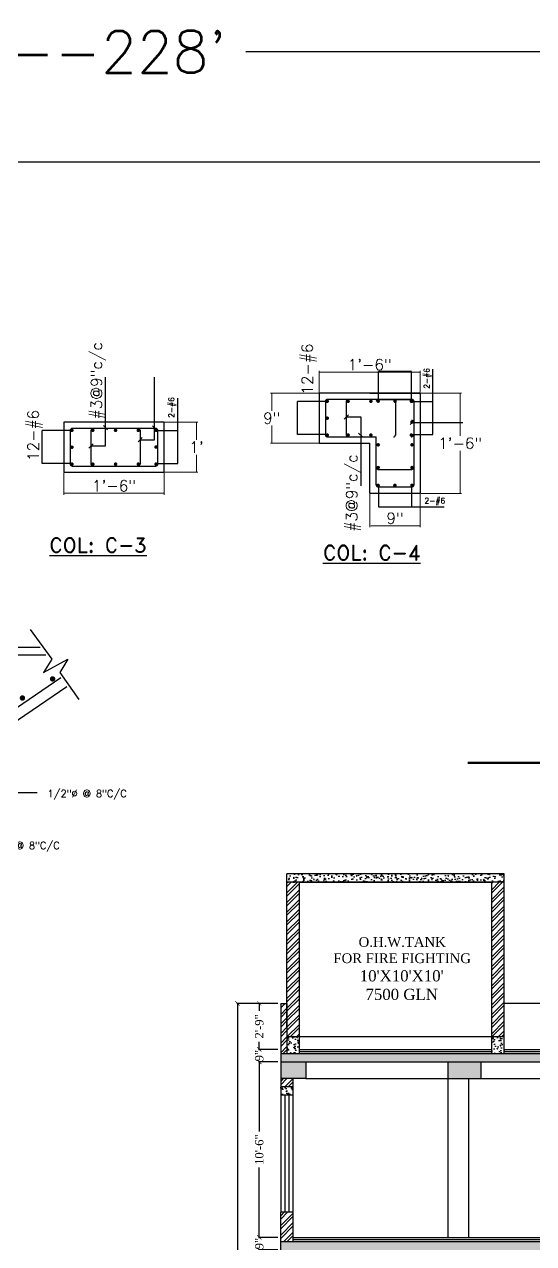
# Model space of a CAD drawing. Header units: inches. Extents: x 137014 to 144844, y -150241 to -148176.
# Drawn here: x 140522 to 140888, y -149147 to -148271 of the extents above; entities that cross this region are included whole.
import ezdxf

# ---------------------------------------------------------------- set-up
doc = ezdxf.new("R2010")
doc.units = ezdxf.units.IN
doc.header["$LTSCALE"] = 15
doc.header["$MEASUREMENT"] = 0
doc.header["$PDMODE"] = 2
doc.layers.get('0').update_dxf_attribs({"linetype": 'CONTINUOUS'})
doc.layers.get('Defpoints').update_dxf_attribs({"linetype": 'CONTINUOUS'})
for name, color, linetype in [('COL', 4, 'CONTINUOUS'), ('DIM', 255, 'CONTINUOUS'), ('HACH', 8, 'CONTINUOUS'), ('HATCH', 252, 'CONTINUOUS'), ('REBAR', 6, 'CONTINUOUS'), ('stair', 31, 'CONTINUOUS'), ('TEXT', 2, 'CONTINUOUS'), ('WIN', 4, 'CONTINUOUS'), ('WINDOW', 140, 'CONTINUOUS')]:
    doc.layers.add(name, color=color, linetype=linetype)
for name, color, linetype, lineweight in [('DIMENSION', 251, 'CONTINUOUS', 15), ('WALL', 1, 'CONTINUOUS', 30), ('WALLS', 1, 'CONTINUOUS', 50)]:
    doc.layers.add(name, color=color, linetype=linetype, lineweight=lineweight)
doc.styles.add('arial', font='times.ttf')
doc.styles.add('ROMANS', font='romans.shx')
doc.styles.add('ROMANTIC', font='rom_____.pfb')
doc.styles.get("Standard").update_dxf_attribs({"font": 'romand.shx', "height": 8})
doc.styles.add('times', font='times.ttf', dxfattribs={"height": 6})
doc.dimstyles.new('AHSAN', dxfattribs={"dimtxt": 8, "dimasz": 2, "dimexe": 0, "dimexo": 0, "dimgap": 0, "dimtad": 0, "dimdec": 4, "dimzin": 0, "dimdsep": 46, "dimlunit": 4, "dimtxsty": 'ROMANS', "dimblk1": 'OBLIQUE', "dimblk2": 'OBLIQUE', "dimsah": 1, "dimcen": 0, "dimdle": 2, "dimclrd": 256, "dimclre": 256, "dimclrt": 5, "dimadec": 0, "dimazin": 0, "dimtfac": 1, "dimtdec": 4, "dimtofl": 0, "dimtmove": 1, "dimatfit": 3, "dimldrblk": 'OBLIQUE', "dimfxl": 12, "dimfxlon": 1, "dimtolj": 1, "dimtzin": 0, "dimarcsym": 0})
doc.dimstyles.new('NAUMAN', dxfattribs={"dimtxt": 7, "dimasz": 3, "dimexe": 0.5, "dimexo": 2, "dimgap": 3, "dimtad": 0, "dimdec": 1, "dimzin": 0, "dimdsep": 46, "dimlunit": 4, "dimtxsty": 'times', "dimblk1": 'ARCHTICK', "dimblk2": 'ARCHTICK', "dimsah": 1, "dimcen": 0, "dimdle": 0.5, "dimclrd": 256, "dimclre": 256, "dimclrt": 2, "dimadec": 0, "dimazin": 0, "dimtfac": 1, "dimtdec": 1, "dimtix": 1, "dimtofl": 0, "dimtmove": 1, "dimatfit": 3, "dimldrblk": 'ARCHTICK', "dimfxl": 4, "dimtolj": 1, "dimtzin": 0, "dimarcsym": 0})
doc.dimstyles.get("Standard").update_dxf_attribs({"dimtxt": 8, "dimasz": 3, "dimexe": 0, "dimexo": 6, "dimgap": 2, "dimtad": 0, "dimdec": 1, "dimzin": 0, "dimdsep": 46, "dimlunit": 4, "dimtxsty": 'ROMANS', "dimblk1": 'OBLIQUE', "dimblk2": 'OBLIQUE', "dimsah": 1, "dimcen": 0, "dimclrt": 256, "dimadec": 0, "dimazin": 0, "dimtm": 1e-09, "dimtfac": 1, "dimtdec": 1, "dimtofl": 0, "dimtmove": 1, "dimatfit": 0, "dimldrblk": 'OBLIQUE', "dimfxl": 12, "dimtolj": 1, "dimtzin": 0, "dimarcsym": 0})
doc.dimstyles.new('STANDARD$0', dxfattribs={"dimtxt": 2, "dimasz": 0.5, "dimexe": 1, "dimexo": 0.5, "dimgap": 0.6, "dimtad": 1, "dimtih": 1, "dimtoh": 1, "dimdec": 3, "dimzin": 0, "dimdsep": 46, "dimlunit": 4, "dimtxsty": 'Standard', "dimcen": 0.5, "dimdle": 1, "dimclrd": 8, "dimclre": 2, "dimclrt": 3, "dimadec": 0, "dimazin": 0, "dimtfac": 0.5, "dimtdec": 3, "dimtofl": 0, "dimtmove": 0, "dimatfit": 3, "dimldrblk": 'ARCHTICK', "dimtolj": 1, "dimtzin": 0, "dimlwd": 5, "dimlwe": 5, "dimarcsym": 0})
pattern_1 = [(50, (-3420.2045, 3224.382), (7.17260183, -0.62752135), [0.75, -8.25]), (355, (-3420.2045, 3224.382), (-1.38751334, 7.52192134), [0.6, -6.6]), (100.4514445, (-3419.607, 3224.3295), (5.78508847, 6.8943999), [0.63740192, -7.01142112]), (46.1842, (-3420.2045, 3226.382), (10.6724133, -1.6551928), [1.125, -12.375]), (96.6356355, (-3419.315, 3226.244), (9.34661946, 9.741186), [0.9561034, -10.5171376]), (351.184164, (-3420.204, 3226.382), (9.34661945, 9.741186), [0.9, -9.9]), (21, (-3419.2045, 3225.882), (5.96907052, -4.0261889), [0.75, -8.25]), (326, (-3419.2045, 3225.882), (2.43315332, 7.25150045), [0.6, -6.6]), (71.4514447, (-3418.707, 3225.546), (8.40222377, 3.22531153), [0.6374019, -7.01142112]), (37.5, (-3420.2045, 3224.3818), (0.121598553, 3.328938538), [0, -6.52, 0, -6.7, 0, -6.625]), (7.5, (-3420.2045, 3224.3818), (2.630695374, 3.94411712), [0, -3.82, 0, -6.37, 0, -2.525]), (327.5, (-3422.4345, 3224.3818), (5.338224362, -0.225548717), [0, -2.5, 0, -7.8, 0, -10.35]), (317.5, (-3423.4345, 3224.382), (5.83186169, 1.00104982), [0, -3.25, 0, -5.18, 0, -7.35])]
pattern_2 = [(45, (-2987.2543, -13.0657), (-3.44714556, 3.44714556), []), (45, (-2984.956, -13.0657), (-3.44714556, 3.44714556), [])]
pattern_3 = [(50, (-2987.254, -13.066), (7.17260183, -0.62752135), [0.75, -8.25]), (355, (-2987.254, -13.066), (-1.38751334, 7.52192134), [0.6, -6.6]), (100.4514, (-2986.6566, -13.118), (5.78509382, 6.89439542), [0.6374019, -7.01142112]), (46.1842, (-2987.254, -11.066), (10.6724105, -1.65519014), [1.125, -12.375]), (96.6356, (-2986.365, -11.204), (9.34662706, 9.7411787), [0.9561029, -10.51713]), (351.1842, (-2987.254, -11.066), (9.34661945, 9.741186), [0.9, -9.9]), (21, (-2986.254, -11.566), (5.96907052, -4.0261889), [0.75, -8.25]), (326, (-2986.254, -11.566), (2.43315332, 7.25150045), [0.6, -6.6]), (71.4514, (-2985.757, -11.901), (8.40222629, 3.22530497), [0.6374019, -7.01142112]), (37.5, (-2987.2543, -13.0657), (0.121598553, 3.328938538), [0, -6.52, 0, -6.7, 0, -6.625]), (7.5, (-2987.2543, -13.0657), (2.630695374, 3.94411712), [0, -3.82, 0, -6.37, 0, -2.525]), (327.5, (-2989.4843, -13.0657), (5.33822436, -0.225548717), [0, -2.5, 0, -7.8, 0, -10.35]), (317.5, (-2990.4843, -13.0657), (5.83186169, 1.00104982), [0, -3.25, 0, -5.18, 0, -7.35])]

# ---------------------------------------------------------------- blocks, each defined once
blk = doc.blocks.new('_ARCHTICK')
at = {"color": 0, "linetype": 'ByBlock', "const_width": 0.15}
blk.add_lwpolyline([(-0.5, -0.5), (0.5, 0.5)], dxfattribs=at)
blk = doc.blocks.new('*D523')
at = {"layer": 'Defpoints', "color": 0, "transparency": 16777216}
for p in [(179254.77, -179503.45), (179434.77, -179531.99), (179254.77, -179573.99)]:
    blk.add_point(p, dxfattribs=at)
at = {"layer": 'DIMENSION', "lineweight": -2, "transparency": 16777216}
for p, q in [((179254.27, -179503.45), (179325.66, -179503.45)), ((179254.77, -179505.95), (179254.77, -179502.95)), ((179435.27, -179503.45), (179363.87, -179503.45)), ((179434.77, -179505.95), (179434.77, -179502.95))]:
    blk.add_line(p, q, dxfattribs=at)
at = {"layer": 'DIMENSION', "lineweight": -2, "transparency": 16777216, "xscale": 3, "yscale": 3, "zscale": 3, "rotation": 180}
blk.add_blockref('_ARCHTICK', (179254.77, -179503.45), dxfattribs=at)
at = {"layer": 'DIMENSION', "lineweight": -2, "transparency": 16777216, "xscale": 3, "yscale": 3, "zscale": 3}
blk.add_blockref('_ARCHTICK', (179434.77, -179503.45), dxfattribs=at)
at = {"layer": 'DIMENSION', "color": 2, "transparency": 16777216, "insert": (179344.77, -179503.45), "char_height": 6, "attachment_point": 5, "style": 'times'}
blk.add_mtext('\\A1;{\\H2x;7\'-6"}', dxfattribs=at)
blk = doc.blocks.new('*D522')
at = {"layer": 'Defpoints', "color": 0, "transparency": 16777216}
for p in [(179434.77, -179531.99), (179434.77, -179573.99), (179453.34, -179573.99)]:
    blk.add_point(p, dxfattribs=at)
at = {"layer": 'DIMENSION', "lineweight": -2, "transparency": 16777216}
for p, q in [((179450.84, -179531.99), (179453.84, -179531.99)), ((179453.34, -179531.99), (179453.34, -179528.99)), ((179450.84, -179573.99), (179453.84, -179573.99)), ((179453.34, -179573.99), (179453.34, -179576.99))]:
    blk.add_line(p, q, dxfattribs=at)
at = {"layer": 'DIMENSION', "lineweight": -2, "transparency": 16777216, "xscale": 3, "yscale": 3, "zscale": 3}
for p, rotation in [((179453.34, -179531.99), 270), ((179453.34, -179573.99), 90)]:
    blk.add_blockref('_ARCHTICK', p, dxfattribs=dict(at, rotation=rotation))
at = {"layer": 'DIMENSION', "color": 2, "transparency": 16777216, "insert": (179453.34, -179552.99), "char_height": 6, "attachment_point": 5, "rotation": 90, "style": 'times'}
blk.add_mtext('\\A1;{\\H2x;1\'-3"}', dxfattribs=at)
blk = doc.blocks.new('_OBLIQUE')
at = {"color": 0, "linetype": 'ByBlock'}
blk.add_line((-0.5, -0.5), (0.5, 0.5), dxfattribs=at)
blk = doc.blocks.new('*D76')
at = {"layer": 'Defpoints', "color": 0, "transparency": 16777216}
for p in [(137988.51, -141081.9), (138024.29, -141094.98), (138005.96, -141107.48)]:
    blk.add_point(p, dxfattribs=at)
at = {"layer": 'DIM', "color": 0, "lineweight": -2, "transparency": 16777216}
for p, q in [((137992.64, -141079.08), (138010.15, -141067.14)), ((138006.85, -141069.39), (138012, -141076.95)), ((138024.29, -141094.98), (138019.14, -141087.42)), ((138010.09, -141104.67), (138027.6, -141092.73))]:
    blk.add_line(p, q, dxfattribs=at)
at = {"layer": 'DIM', "color": 0, "lineweight": -2, "transparency": 16777216, "xscale": 3, "yscale": 3, "zscale": 3}
for name, p, rotation in [('_ARCHTICK', (138006.85, -141069.39), 124.286876977573), ('_OBLIQUE', (138024.29, -141094.98), 304.286876977573)]:
    blk.add_blockref(name, p, dxfattribs=dict(at, rotation=rotation))
at = {"layer": 'DIM', "transparency": 16777216, "insert": (138015.57, -141082.19), "char_height": 8, "attachment_point": 5, "rotation": 304.28688, "style": 'ROMANS'}
blk.add_mtext('\\A1;6"', dxfattribs=at)
blk = doc.blocks.new('*D77')
at = {"layer": 'Defpoints', "color": 0, "transparency": 16777216}
for p in [(137912.71, -141081.9), (137931.74, -141081.9), (137931.74, -141120.6)]:
    blk.add_point(p, dxfattribs=at)
at = {"layer": 'DIM', "color": 0, "lineweight": -2, "transparency": 16777216}
for p, q in [((137926.74, -141081.9), (137908.71, -141081.9)), ((137912.71, -141081.9), (137912.71, -141091.87)), ((137912.71, -141120.6), (137912.71, -141110.63)), ((137926.74, -141120.6), (137908.71, -141120.6))]:
    blk.add_line(p, q, dxfattribs=at)
at = {"layer": 'DIM', "color": 0, "lineweight": -2, "transparency": 16777216, "xscale": 3, "yscale": 3, "zscale": 3}
for name, p, rotation in [('_OBLIQUE', (137912.71, -141081.9), 90), ('_ARCHTICK', (137912.71, -141120.6), 270)]:
    blk.add_blockref(name, p, dxfattribs=dict(at, rotation=rotation))
at = {"layer": 'DIM', "transparency": 16777216, "insert": (137912.71, -141101.25), "char_height": 8, "attachment_point": 5, "rotation": 90, "style": 'ROMANS'}
blk.add_mtext('\\A1;7.5', dxfattribs=at)
blk = doc.blocks.new('*D78')
at = {"layer": 'Defpoints', "color": 0, "transparency": 16777216}
for p in [(138045.28, -141025.77), (137988.51, -141043.19), (138045.28, -141043.19)]:
    blk.add_point(p, dxfattribs=at)
at = {"layer": 'DIM', "color": 0, "lineweight": -2, "transparency": 16777216}
for p, q in [((137988.51, -141038.19), (137988.51, -141021.77)), ((137988.51, -141025.77), (138001.42, -141025.77)), ((138045.28, -141025.77), (138032.37, -141025.77)), ((138045.28, -141038.19), (138045.28, -141021.77))]:
    blk.add_line(p, q, dxfattribs=at)
at = {"layer": 'DIM', "color": 0, "lineweight": -2, "transparency": 16777216, "xscale": 3, "yscale": 3, "zscale": 3, "rotation": 180}
blk.add_blockref('_ARCHTICK', (137988.51, -141025.77), dxfattribs=at)
at = {"layer": 'DIM', "color": 0, "lineweight": -2, "transparency": 16777216, "xscale": 3, "yscale": 3, "zscale": 3}
blk.add_blockref('_OBLIQUE', (138045.28, -141025.77), dxfattribs=at)
at = {"layer": 'DIM', "transparency": 16777216, "insert": (138016.9, -141025.77), "char_height": 8, "attachment_point": 5, "style": 'ROMANS'}
blk.add_mtext('\\A1;10.5"', dxfattribs=at)
blk = doc.blocks.new('*D176')
at = {"layer": 'Defpoints', "color": 0, "transparency": 16777216}
for p in [(140622.44, -148557.08), (140645.69, -148557.08), (140622.44, -148593.08)]:
    blk.add_point(p, dxfattribs=at)
at = {"layer": 'DIM', "color": 2, "lineweight": 5, "transparency": 16777216}
for p, q in [((140622.94, -148557.08), (140646.69, -148557.08)), ((140622.94, -148593.08), (140646.69, -148593.08))]:
    blk.add_line(p, q, dxfattribs=at)
at = {"layer": 'DIM', "color": 8, "lineweight": 5, "transparency": 16777216}
for p, q in [((140645.69, -148557.58), (140645.69, -148569.71)), ((140645.69, -148592.58), (140645.69, -148580.44))]:
    blk.add_line(p, q, dxfattribs=at)
at = {"layer": 'DIM', "color": 8, "transparency": 16777216}
for points in [[(140645.61, -148557.58), (140645.77, -148557.58), (140645.69, -148557.08)], [(140645.61, -148592.58), (140645.77, -148592.58), (140645.69, -148593.08)]]:
    blk.add_solid(points, dxfattribs=at)
at = {"layer": 'DIM', "color": 3, "transparency": 16777216, "insert": (140645.69, -148575.08), "char_height": 8, "attachment_point": 5}
blk.add_mtext("\\A1;1'", dxfattribs=at)
blk = doc.blocks.new('*D177')
at = {"layer": 'Defpoints', "color": 0, "transparency": 16777216}
for p in [(140550.44, -148593.08), (140622.44, -148593.08), (140622.44, -148608.15)]:
    blk.add_point(p, dxfattribs=at)
at = {"layer": 'DIM', "color": 2, "lineweight": 5, "transparency": 16777216}
for p, q in [((140550.44, -148593.58), (140550.44, -148609.15)), ((140622.44, -148593.58), (140622.44, -148609.15))]:
    blk.add_line(p, q, dxfattribs=at)
at = {"layer": 'DIM', "color": 8, "lineweight": 5, "transparency": 16777216}
blk.add_line((140550.94, -148608.15), (140621.94, -148608.15), dxfattribs=at)
at = {"layer": 'DIM', "color": 8, "transparency": 16777216}
for points in [[(140550.94, -148608.07), (140550.94, -148608.24), (140550.44, -148608.15)], [(140621.94, -148608.07), (140621.94, -148608.24), (140622.44, -148608.15)]]:
    blk.add_solid(points, dxfattribs=at)
at = {"layer": 'DIM', "color": 3, "transparency": 16777216, "insert": (140586.44, -148602.79), "char_height": 8, "attachment_point": 5}
blk.add_mtext('\\A1;1\'-6"', dxfattribs=at)
blk = doc.blocks.new('*D178')
at = {"layer": 'Defpoints', "color": 0, "transparency": 16777216}
for p in [(140806.22, -148521.14), (140733.72, -148536.22), (140806.22, -148536.22)]:
    blk.add_point(p, dxfattribs=at)
at = {"layer": 'DIM', "color": 2, "lineweight": 5, "transparency": 16777216}
for p, q in [((140733.72, -148535.72), (140733.72, -148520.14)), ((140806.22, -148535.72), (140806.22, -148520.14))]:
    blk.add_line(p, q, dxfattribs=at)
at = {"layer": 'DIM', "color": 8, "lineweight": 5, "transparency": 16777216}
blk.add_line((140734.22, -148521.14), (140805.72, -148521.14), dxfattribs=at)
at = {"layer": 'DIM', "color": 8, "transparency": 16777216}
for points in [[(140734.22, -148521.06), (140734.22, -148521.22), (140733.72, -148521.14)], [(140805.72, -148521.06), (140805.72, -148521.22), (140806.22, -148521.14)]]:
    blk.add_solid(points, dxfattribs=at)
at = {"layer": 'DIM', "color": 3, "transparency": 16777216, "insert": (140769.97, -148515.78), "char_height": 8, "attachment_point": 5}
blk.add_mtext('\\A1;1\'-6"', dxfattribs=at)
blk = doc.blocks.new('*D179')
at = {"layer": 'Defpoints', "color": 0, "transparency": 16777216}
for p in [(140770.22, -148608.22), (140806.22, -148608.22), (140770.22, -148631.47)]:
    blk.add_point(p, dxfattribs=at)
at = {"layer": 'DIM', "color": 2, "lineweight": 5, "transparency": 16777216}
for p, q in [((140770.22, -148608.72), (140770.22, -148632.47)), ((140806.22, -148608.72), (140806.22, -148632.47))]:
    blk.add_line(p, q, dxfattribs=at)
at = {"layer": 'DIM', "color": 8, "lineweight": 5, "transparency": 16777216}
blk.add_line((140805.72, -148631.47), (140770.72, -148631.47), dxfattribs=at)
at = {"layer": 'DIM', "color": 8, "transparency": 16777216}
for points in [[(140770.72, -148631.39), (140770.72, -148631.55), (140770.22, -148631.47)], [(140805.72, -148631.39), (140805.72, -148631.55), (140806.22, -148631.47)]]:
    blk.add_solid(points, dxfattribs=at)
at = {"layer": 'DIM', "color": 3, "transparency": 16777216, "insert": (140788.22, -148626.11), "char_height": 8, "attachment_point": 5}
blk.add_mtext('\\A1;9"', dxfattribs=at)
blk = doc.blocks.new('*D180')
at = {"layer": 'Defpoints', "color": 0, "transparency": 16777216}
for p in [(140806.22, -148536.22), (140806.22, -148608.22), (140834.96, -148608.22)]:
    blk.add_point(p, dxfattribs=at)
at = {"layer": 'DIM', "color": 2, "lineweight": 5, "transparency": 16777216}
for p, q in [((140806.72, -148536.22), (140835.96, -148536.22)), ((140806.72, -148608.22), (140835.96, -148608.22))]:
    blk.add_line(p, q, dxfattribs=at)
at = {"layer": 'DIM', "color": 8, "lineweight": 5, "transparency": 16777216}
for p, q in [((140834.96, -148536.72), (140834.96, -148566.85)), ((140834.96, -148607.72), (140834.96, -148577.58))]:
    blk.add_line(p, q, dxfattribs=at)
at = {"layer": 'DIM', "color": 8, "transparency": 16777216}
for points in [[(140834.88, -148536.72), (140835.05, -148536.72), (140834.96, -148536.22)], [(140834.88, -148607.72), (140835.05, -148607.72), (140834.96, -148608.22)]]:
    blk.add_solid(points, dxfattribs=at)
at = {"layer": 'DIM', "color": 3, "transparency": 16777216, "insert": (140834.96, -148572.22), "char_height": 8, "attachment_point": 5}
blk.add_mtext('\\A1;1\'-6"', dxfattribs=at)
blk = doc.blocks.new('*D181')
at = {"layer": 'Defpoints', "color": 0, "transparency": 16777216}
for p in [(140699.71, -148536.22), (140734.72, -148536.22), (140734.72, -148572.22)]:
    blk.add_point(p, dxfattribs=at)
at = {"layer": 'DIM', "color": 2, "lineweight": 5, "transparency": 16777216}
for p, q in [((140734.22, -148536.22), (140698.71, -148536.22)), ((140734.22, -148572.22), (140698.71, -148572.22))]:
    blk.add_line(p, q, dxfattribs=at)
at = {"layer": 'DIM', "color": 8, "lineweight": 5, "transparency": 16777216}
for p, q in [((140699.71, -148536.72), (140699.71, -148548.85)), ((140699.71, -148571.72), (140699.71, -148559.58))]:
    blk.add_line(p, q, dxfattribs=at)
at = {"layer": 'DIM', "color": 8, "transparency": 16777216}
for points in [[(140699.62, -148536.72), (140699.79, -148536.72), (140699.71, -148536.22)], [(140699.62, -148571.72), (140699.79, -148571.72), (140699.71, -148572.22)]]:
    blk.add_solid(points, dxfattribs=at)
at = {"layer": 'DIM', "color": 3, "transparency": 16777216, "insert": (140699.71, -148554.22), "char_height": 8, "attachment_point": 5}
blk.add_mtext('\\A1;9"', dxfattribs=at)
blk = doc.blocks.new('*D1306')
at = {"layer": 'Defpoints', "color": 0, "ltscale": 5, "transparency": 16777216}
for p in [(140706.11, -148974.52), (140690.76, -149007.52), (140706.11, -149007.52)]:
    blk.add_point(p, dxfattribs=at)
at = {"layer": 'DIMENSION', "lineweight": -2, "ltscale": 5, "transparency": 16777216}
for p, q in [((140704.11, -148974.52), (140690.26, -148974.52)), ((140690.76, -148974.02), (140690.76, -148979.9)), ((140690.76, -149008.02), (140690.76, -149002.14)), ((140704.11, -149007.52), (140690.26, -149007.52))]:
    blk.add_line(p, q, dxfattribs=at)
at = {"layer": 'DIMENSION', "lineweight": -2, "ltscale": 5, "transparency": 16777216, "xscale": 3, "yscale": 3, "zscale": 3}
for p, rotation in [((140690.76, -148974.52), 90), ((140690.76, -149007.52), 270)]:
    blk.add_blockref('_ARCHTICK', p, dxfattribs=dict(at, rotation=rotation))
at = {"layer": 'DIMENSION', "color": 2, "ltscale": 5, "transparency": 16777216, "insert": (140690.76, -148991.02), "char_height": 6, "attachment_point": 5, "rotation": 90, "style": 'times'}
blk.add_mtext('\\A1;2\'-9"', dxfattribs=at)
blk = doc.blocks.new('*D1307')
at = {"layer": 'Defpoints', "color": 0, "ltscale": 5, "transparency": 16777216}
for p in [(140706.11, -149007.52), (140690.76, -149016.52), (140706.11, -149016.52)]:
    blk.add_point(p, dxfattribs=at)
at = {"layer": 'DIMENSION', "lineweight": -2, "ltscale": 5, "transparency": 16777216}
for p, q in [((140704.11, -149007.52), (140690.26, -149007.52)), ((140690.76, -149007.52), (140690.76, -149004.52)), ((140704.11, -149016.52), (140690.26, -149016.52)), ((140690.76, -149016.52), (140690.76, -149019.52))]:
    blk.add_line(p, q, dxfattribs=at)
at = {"layer": 'DIMENSION', "lineweight": -2, "ltscale": 5, "transparency": 16777216, "xscale": 3, "yscale": 3, "zscale": 3}
for p, rotation in [((140690.76, -149007.52), 270), ((140690.76, -149016.52), 90)]:
    blk.add_blockref('_ARCHTICK', p, dxfattribs=dict(at, rotation=rotation))
at = {"layer": 'DIMENSION', "color": 2, "ltscale": 5, "transparency": 16777216, "insert": (140690.76, -149012.02), "char_height": 6, "attachment_point": 5, "rotation": 90, "style": 'times'}
blk.add_mtext('\\A1;9"', dxfattribs=at)
blk = doc.blocks.new('*D1308')
at = {"layer": 'Defpoints', "color": 0, "ltscale": 5, "transparency": 16777216}
for p in [(140706.11, -149016.52), (140690.76, -149142.52), (140706.11, -149142.52)]:
    blk.add_point(p, dxfattribs=at)
at = {"layer": 'DIMENSION', "lineweight": -2, "ltscale": 5, "transparency": 16777216}
for p, q in [((140704.11, -149016.52), (140690.26, -149016.52)), ((140690.76, -149016.02), (140690.76, -149066.61)), ((140690.76, -149143.02), (140690.76, -149092.44)), ((140704.11, -149142.52), (140690.26, -149142.52))]:
    blk.add_line(p, q, dxfattribs=at)
at = {"layer": 'DIMENSION', "lineweight": -2, "ltscale": 5, "transparency": 16777216, "xscale": 3, "yscale": 3, "zscale": 3}
for p, rotation in [((140690.76, -149016.52), 90), ((140690.76, -149142.52), 270)]:
    blk.add_blockref('_ARCHTICK', p, dxfattribs=dict(at, rotation=rotation))
at = {"layer": 'DIMENSION', "color": 2, "ltscale": 5, "transparency": 16777216, "insert": (140690.76, -149079.52), "char_height": 6, "attachment_point": 5, "rotation": 90, "style": 'times'}
blk.add_mtext('\\A1;10\'-6"', dxfattribs=at)
blk = doc.blocks.new('*D1309')
at = {"layer": 'Defpoints', "color": 0, "ltscale": 5, "transparency": 16777216}
for p in [(140706.11, -149142.52), (140690.76, -149151.52), (140706.11, -149151.52)]:
    blk.add_point(p, dxfattribs=at)
at = {"layer": 'DIMENSION', "lineweight": -2, "ltscale": 5, "transparency": 16777216}
for p, q in [((140704.11, -149142.52), (140690.26, -149142.52)), ((140690.76, -149142.52), (140690.76, -149139.52)), ((140704.11, -149151.52), (140690.26, -149151.52)), ((140690.76, -149151.52), (140690.76, -149154.52))]:
    blk.add_line(p, q, dxfattribs=at)
at = {"layer": 'DIMENSION', "lineweight": -2, "ltscale": 5, "transparency": 16777216, "xscale": 3, "yscale": 3, "zscale": 3}
for p, rotation in [((140690.76, -149142.52), 270), ((140690.76, -149151.52), 90)]:
    blk.add_blockref('_ARCHTICK', p, dxfattribs=dict(at, rotation=rotation))
at = {"layer": 'DIMENSION', "color": 2, "ltscale": 5, "transparency": 16777216, "insert": (140690.76, -149147.02), "char_height": 6, "attachment_point": 5, "rotation": 90, "style": 'times'}
blk.add_mtext('\\A1;9"', dxfattribs=at)
blk = doc.blocks.new('*D1316')
at = {"layer": 'Defpoints', "color": 0, "ltscale": 5, "transparency": 16777216}
for p in [(140675.05, -148974.52), (140706.11, -148974.52), (140706.11, -149838.52)]:
    blk.add_point(p, dxfattribs=at)
at = {"layer": 'DIMENSION', "lineweight": -2, "ltscale": 5, "transparency": 16777216}
for p, q in [((140704.11, -148974.52), (140674.55, -148974.52)), ((140675.05, -148974.02), (140675.05, -149398.65)), ((140675.05, -149839.02), (140675.05, -149414.4)), ((140704.11, -149838.52), (140674.55, -149838.52))]:
    blk.add_line(p, q, dxfattribs=at)
at = {"layer": 'DIMENSION', "lineweight": -2, "ltscale": 5, "transparency": 16777216, "xscale": 3, "yscale": 3, "zscale": 3}
for p, rotation in [((140675.05, -148974.52), 90), ((140675.05, -149838.52), 270)]:
    blk.add_blockref('_ARCHTICK', p, dxfattribs=dict(at, rotation=rotation))
at = {"layer": 'DIMENSION', "color": 2, "ltscale": 5, "transparency": 16777216, "insert": (140675.05, -149406.52), "char_height": 6, "attachment_point": 5, "rotation": 90, "style": 'times'}
blk.add_mtext("\\A1;72'", dxfattribs=at)
blk = doc.blocks.new('*D1336')
at = {"layer": 'Defpoints', "color": 0, "ltscale": 5, "transparency": 16777216}
for p in [(141865.51, -148291.09), (139129.51, -148370.09), (141865.51, -148370.09)]:
    blk.add_point(p, dxfattribs=at)
at = {"layer": 'HACH', "lineweight": -2, "ltscale": 5, "transparency": 16777216}
for p, q in [((139127.51, -148291.09), (140313.94, -148291.09)), ((139129.51, -148303.09), (139129.51, -148291.09)), ((141867.51, -148291.09), (140681.08, -148291.09)), ((141865.51, -148303.09), (141865.51, -148291.09))]:
    blk.add_line(p, q, dxfattribs=at)
at = {"layer": 'HACH', "lineweight": -2, "ltscale": 5, "transparency": 16777216, "xscale": 2, "yscale": 2, "zscale": 2, "rotation": 180}
blk.add_blockref('_OBLIQUE', (139129.51, -148291.09), dxfattribs=at)
at = {"layer": 'HACH', "lineweight": -2, "ltscale": 5, "transparency": 16777216, "xscale": 2, "yscale": 2, "zscale": 2}
blk.add_blockref('_OBLIQUE', (141865.51, -148291.09), dxfattribs=at)
at = {"layer": 'HACH', "color": 5, "ltscale": 5, "transparency": 16777216, "insert": (140497.51, -148291.09), "char_height": 30, "attachment_point": 5, "style": 'ROMANS'}
blk.add_mtext("\\A1;28.25----228'", dxfattribs=at)
blk = doc.blocks.new('ERTERTE')
at = {"layer": 'WALLS'}
for p, q in [((179434.77, -179531.99), (179434.77, -179573.99)), ((179160.06, -179573.99), (179573.5, -179573.99))]:
    blk.add_line(p, q, dxfattribs=at)
blk.add_lwpolyline([(179254.77, -179573.99), (179434.77, -179531.99), (179569.79, -179531.99)], dxfattribs=at)
at = {"layer": 'TEXT'}
for s, height, p in [('F.L', 14.4, (179487.06, -179529.02)), ('P.L', 14.4, (179487.06, -179569.85)), ('%%UDISABLED RAMP DETAIL', 16.8, (179218.87, -179620.93)), ('SCALE. 1/4"=1\'-0"', 10.08, (179222.32, -179639.78))]:
    blk.add_text(s, height=height, dxfattribs=at).set_placement(p)
blk.add_text('RAMP 1:6', height=14.4, rotation=13.63832, dxfattribs=at).set_placement((179298.94, -179563.09))
at = {"layer": 'DIMENSION'}
dim = blk.add_linear_dim(base=(179254.77, -179503.45), p1=(179434.77, -179531.99), p2=(179254.77, -179573.99), text='{\\H2x;7\'-6"}', dimstyle='NAUMAN', override={"dimfxl": 2.5, "dimfxlon": 1, "dimarcsym": 1}, dxfattribs=at)
dim.commit()
dim.dimension.update_dxf_attribs({"geometry": '*D523', "text_midpoint": (179344.77, -179503.45)})
dim = blk.add_linear_dim(base=(179453.34, -179573.99), p1=(179434.77, -179531.99), p2=(179434.77, -179573.99), angle=90, text='{\\H2x;1\'-3"}', dimstyle='NAUMAN', override={"dimtxt": 9, "dimfxl": 2.5, "dimfxlon": 1, "dimarcsym": 1}, dxfattribs=at)
dim.commit()
dim.dimension.update_dxf_attribs({"geometry": '*D522', "text_midpoint": (179453.34, -179552.99)})
blk = doc.blocks.new('EGV43')
at = {"const_width": 1.94}
for points in [[(138103.98, -141027.94, 1), (138105.58, -141026.85, 1)], [(138082.3, -141041.66, 1), (138083.89, -141040.57, 1)], [(137998.51, -141052.87, 1), (138000.45, -141052.87, 1)], [(138056.71, -141059.11, 1), (138058.31, -141058.02, 1)], [(138035, -141072.68, 1), (138036.6, -141071.59, 1)], [(137941.74, -141091.57, 1), (137943.68, -141091.57, 1)], [(138005.54, -141094, 1), (138007.14, -141092.91, 1)], [(137979.96, -141111.44, 1), (137981.56, -141110.35, 1)], [(137954.37, -141128.89, 1), (137955.97, -141127.79, 1)], [(137928.79, -141146.33, 1), (137930.39, -141145.24, 1)], [(137903.2, -141163.77, 1), (137904.8, -141162.68, 1)]]:
    blk.add_lwpolyline(points, format="xyb", close=True, dxfattribs=at)
at = {"layer": 'WALL', "color": 3, "linetype": 'Continuous'}
for p, q in [((138045.28, -141004.48), (138095.78, -141004.48)), ((138045.28, -141043.19), (138045.28, -141004.48)), ((137969.8, -141019.97), (137909.81, -141019.97)), ((137969.8, -141072.22), (137969.8, -141019.97)), ((138115.05, -141033.1), (137900.15, -141179.62)), ((137988.51, -141081.9), (137988.51, -141043.19)), ((137988.51, -141043.19), (138045.28, -141043.19)), ((137927.23, -141045.13), (137909.81, -141045.13)), ((137940.52, -141082.69), (137927.23, -141045.13)), ((137931.74, -141120.6), (137931.74, -141081.9)), ((137931.74, -141081.9), (137988.51, -141081.9)), ((138055.26, -141084.06), (138076.25, -141108.99)), ((138076.25, -141108.99), (138093.67, -141108.99)), ((137876.57, -141120.6), (137931.74, -141120.6)), ((137878.23, -141120.05), (137878.23, -141144.53)), ((137983, -141117.61), (138020.12, -141145.76)), ((138020.12, -141145.76), (138049.15, -141145.76))]:
    blk.add_line(p, q, dxfattribs=at)
at = {"layer": 'WALL'}
blk.add_line((138110.69, -141026.7), (137895.79, -141173.22), dxfattribs=at)
at = {"layer": 'WALL', "color": 3, "linetype": 'Continuous'}
for points in [[(138088.65, -140991.9), (138104.13, -141013.19), (138098.32, -141022.87), (138115.74, -141013.19), (138109.94, -141022.87), (138123.48, -141042.22)], [(137871.03, -141137.46), (137886.51, -141158.75), (137880.7, -141168.42), (137898.12, -141158.75), (137892.31, -141168.42), (137905.86, -141187.78)]]:
    blk.add_lwpolyline(points, dxfattribs=at)
for centre in [(137942.05, -141089.61), (137980.76, -141110.9)]:
    blk.add_circle(centre, 7.08, dxfattribs=at)
for points in [[(137972.38, -141072.22), (137967.22, -141072.22), (137969.8, -141087.7)], [(138053.28, -141085.73), (138057.23, -141082.4), (138045.28, -141072.22)]]:
    blk.add_solid(points, dxfattribs=at)
at = {"layer": 'WIN'}
for p, q in [((138052.38, -141010.29), (138052.38, -141066.46)), ((138100, -141010.29), (138052.38, -141010.29)), ((137995.61, -141049), (137995.61, -141105.17)), ((138077.99, -141049), (137995.61, -141049)), ((137938.84, -141087.7), (137938.84, -141143.87)), ((138021.22, -141087.7), (137938.84, -141087.7)), ((137964.45, -141126.41), (137882.07, -141126.41)), ((137883.72, -141125.86), (137883.72, -141152.09))]:
    blk.add_line(p, q, dxfattribs=at)
at = {"layer": 'TEXT', "linetype": 'Continuous'}
for s, height, style, p in [('3/8"%%C @ 8"C/C', 5.161, 'ROMANS', (137871.04, -141016.14)), ('1-3/8"%%C ', 5.161, 'ROMANS', (137875.74, -141049)), ('1/2"%%C @ 8"C/C', 5.161, 'ROMANS', (138101.13, -141112.31)), ('1/2"%%C @ 8"C/C', 5.161, 'ROMANS', (138053.02, -141149.63)), ('%%USTAIR DETAIL', 16.128, 'ROMANTIC', (137898.63, -141218.92))]:
    blk.add_text(s, height=height, dxfattribs=dict(at, style=style)).set_placement(p)
at = {"layer": 'DIM'}
dim = blk.add_linear_dim(base=(138045.28, -141025.77), p1=(137988.51, -141043.19), p2=(138045.28, -141043.19), text='10.5"', dimstyle='Standard', override={"dimscale": 1, "dimexe": 4, "dimexo": 5, "dimgap": 1, "dimblk": 'ARCHTICK', "dimblk1": 'ARCHTICK', "dimblk2": 'OBLIQUE', "dimcen": 0.125, "dimldrblk": 'ARCHTICK', "dimfrac": 2, "dimtzin": 1}, dxfattribs=at)
dim.commit()
dim.dimension.update_dxf_attribs({"geometry": '*D78', "text_midpoint": (138016.9, -141025.77)})
dim = blk.add_aligned_dim(p1=(137988.51, -141081.9), p2=(138005.96, -141107.48), distance=22.19, text='6"', dimstyle='Standard', override={"dimscale": 1, "dimexe": 4, "dimexo": 5, "dimgap": 1, "dimblk": 'ARCHTICK', "dimblk1": 'ARCHTICK', "dimblk2": 'OBLIQUE', "dimcen": 0.125, "dimldrblk": 'ARCHTICK', "dimfrac": 2, "dimtzin": 1}, dxfattribs=at)
dim.commit()
dim.dimension.update_dxf_attribs({"geometry": '*D76', "text_midpoint": (138015.57, -141082.19)})
dim = blk.add_linear_dim(base=(137912.71, -141081.9), p1=(137931.74, -141120.6), p2=(137931.74, -141081.9), angle=90, text='7.5', dimstyle='Standard', override={"dimscale": 1, "dimexe": 4, "dimexo": 5, "dimgap": 1, "dimblk": 'ARCHTICK', "dimblk1": 'ARCHTICK', "dimblk2": 'OBLIQUE', "dimcen": 0.125, "dimldrblk": 'ARCHTICK', "dimfrac": 2, "dimtzin": 1}, dxfattribs=at)
dim.commit()
dim.dimension.update_dxf_attribs({"geometry": '*D77', "text_midpoint": (137912.71, -141101.25)})

msp = doc.modelspace()

# ---------------------------------------------------------------- hatches: boundary and pattern name
at = {"layer": 'HACH', "ltscale": 5}
h = msp.add_hatch(dxfattribs=at)
h.set_pattern_fill('AR-CONC', color=256)
h.set_pattern_definition([(50, (-2987.254, -46.066), (7.17260183, -0.62752135), [0.75, -8.25]), (355, (-2987.254, -46.066), (-1.38751334, 7.52192134), [0.6, -6.6]), (100.4514, (-2986.6566, -46.118), (5.78509382, 6.89439542), [0.6374019, -7.01142112]), (46.1842, (-2987.254, -44.066), (10.6724105, -1.65519014), [1.125, -12.375]), (96.6356, (-2986.365, -44.204), (9.34662706, 9.7411787), [0.9561029, -10.51713]), (351.1842, (-2987.254, -44.066), (9.34661945, 9.741186), [0.9, -9.9]), (21, (-2986.254, -44.566), (5.96907052, -4.0261889), [0.75, -8.25]), (326, (-2986.254, -44.566), (2.43315332, 7.25150045), [0.6, -6.6]), (71.4514, (-2985.757, -44.901), (8.40222629, 3.22530497), [0.6374019, -7.01142112]), (37.5, (-2987.2543, -46.0657), (0.121598553, 3.328938538), [0, -6.52, 0, -6.7, 0, -6.625]), (7.5, (-2987.2543, -46.0657), (2.630695374, 3.94411712), [0, -3.82, 0, -6.37, 0, -2.525]), (327.5, (-2989.4843, -46.0657), (5.33822436, -0.225548717), [0, -2.5, 0, -7.8, 0, -10.35]), (317.5, (-2990.4843, -46.0657), (5.83186169, 1.00104982), [0, -3.25, 0, -5.18, 0, -7.35])])
h.paths.add_polyline_path([(140866.60579, -148887.52299), (140866.60579, -148881.52299), (140710.60579, -148881.52299), (140710.60579, -148887.52299)])
h = msp.add_hatch(dxfattribs=at)
h.set_pattern_fill('AR-CONC', color=256)
h.set_pattern_definition(pattern_3)
h.paths.add_polyline_path([(140710.60579, -149010.52299), (140719.60579, -149010.52299), (140719.60579, -148998.52299), (140710.60579, -148998.52299)])
h = msp.add_hatch(dxfattribs=at)
h.set_pattern_fill('AR-CONC', color=256)
h.set_pattern_definition(pattern_3)
h.paths.add_polyline_path([(140866.60579, -148998.52299), (140857.60579, -148998.52299), (140857.60579, -149010.52299), (140866.60579, -149010.52299)])
h = msp.add_hatch(dxfattribs=at)
h.set_pattern_fill('AR-CONC', color=256)
h.set_pattern_definition(pattern_1)
h.paths.add_polyline_path([(140706.10579, -149010.52299), (140706.10579, -149016.52299), (141426.10579, -149016.52299), (141426.10579, -149010.52299)])
h = msp.add_hatch(color=256, dxfattribs=at)
h.dxf.hatch_style = 1
h.paths.add_polyline_path([(140724.10579, -149016.52299), (140706.10579, -149016.52299), (140706.10579, -149028.52299), (140724.10579, -149028.52299)])
h = msp.add_hatch(color=256, dxfattribs=at)
h.dxf.hatch_style = 1
h.paths.add_polyline_path([(140850.10579, -149028.52299), (140850.10579, -149016.52299), (140826.10579, -149016.52299), (140826.10579, -149028.52299)])
h = msp.add_hatch(dxfattribs=at)
h.set_pattern_fill('AR-CONC', color=256)
h.set_pattern_definition(pattern_3)
h.paths.add_polyline_path([(140706.10579, -149034.52299), (140706.10579, -149040.52299), (140715.10579, -149040.52299), (140715.10579, -149034.52299)])
h = msp.add_hatch(dxfattribs=at)
h.set_pattern_fill('AR-CONC', color=256)
h.set_pattern_definition(pattern_1)
h.paths.add_polyline_path([(140706.10579, -149145.52299), (140706.10579, -149151.52299), (141417.10579, -149151.52299), (141417.10579, -149145.52299)])
at = {"layer": 'HATCH'}
h = msp.add_hatch(dxfattribs=at)
h.set_pattern_fill('ANSI32,_O', color=6, scale=13)
h.set_pattern_definition(pattern_2)
h.paths.add_polyline_path([(140710.60579, -148887.52299), (140710.60579, -148992.52299), (140710.60579, -148998.52299), (140719.60579, -148998.52299), (140719.60579, -148887.52299)])
h = msp.add_hatch(dxfattribs=at)
h.set_pattern_fill('ANSI32,_O', color=6, scale=13)
h.set_pattern_definition(pattern_2)
h.paths.add_polyline_path([(140857.60579, -148887.52299), (140857.60579, -148998.52299), (140866.60579, -148998.52299), (140866.60579, -148887.52299)])
h = msp.add_hatch(dxfattribs=at)
h.set_pattern_fill('ANSI32,_O', color=6, scale=13)
h.set_pattern_definition(pattern_2)
h.paths.add_polyline_path([(140710.60579, -148974.52299), (140706.10579, -148974.52299), (140706.10579, -149010.52299), (140710.60579, -149010.52299)])
h = msp.add_hatch(dxfattribs=at)
h.set_pattern_fill('ANSI32,_O', color=6, scale=13)
h.set_pattern_definition(pattern_2)
h.paths.add_polyline_path([(140715.10579, -149034.52299), (140715.10579, -149028.52299), (140706.10579, -149028.52299), (140706.10579, -149034.52299)])
h = msp.add_hatch(dxfattribs=at)
h.set_pattern_fill('ANSI32,_O', color=6, scale=13)
h.set_pattern_definition(pattern_2)
h.paths.add_polyline_path([(140706.10579, -149145.52299), (140715.10579, -149145.52299), (140715.10579, -149124.52299), (140706.10579, -149124.52299)])

# ---------------------------------------------------------------- linework, layer by layer
at = {"layer": 'COL', "color": 3}
for p, q in [((140733.7238, -148536.21625), (140733.7238, -148572.21625)), ((140805.7238, -148536.21625), (140733.7238, -148536.21625)), ((140770.2238, -148536.21625), (140806.2238, -148536.21625)), ((140806.2238, -148536.21625), (140806.2238, -148608.21625)), ((140550.43658, -148557.07577), (140550.43658, -148593.07577)), ((140622.43658, -148557.07577), (140550.43658, -148557.07577)), ((140622.43658, -148593.07577), (140622.43658, -148557.07577)), ((140733.7238, -148572.21625), (140770.2238, -148572.21625)), ((140770.2238, -148608.21625), (140770.2238, -148572.21625)), ((140550.43658, -148593.07577), (140622.43658, -148593.07577)), ((140806.2238, -148608.21625), (140770.2238, -148608.21625))]:
    msp.add_line(p, q, dxfattribs=at)
at = {"layer": 'COL'}
for p, q in [((140738.2238, -148542.21625), (140738.2238, -148566.21625)), ((140799.7238, -148540.71625), (140739.7238, -148540.71625)), ((140753.19978, -148542.21625), (140753.19978, -148566.21625)), ((140776.2238, -148540.71625), (140800.2238, -148540.71625)), ((140788.51259, -148541.7635), (140788.51259, -148566.32877)), ((140801.7238, -148542.21625), (140801.7238, -148602.21625)), ((140554.93658, -148563.07577), (140554.93658, -148587.07577)), ((140616.43658, -148561.57577), (140556.43658, -148561.57577)), ((140569.91256, -148563.07577), (140569.91256, -148587.07577)), ((140605.22537, -148562.62301), (140605.22537, -148587.18828)), ((140617.93658, -148587.07577), (140617.93658, -148563.07577)), ((140739.7238, -148567.71625), (140774.7238, -148567.71625)), ((140774.7238, -148602.21625), (140774.7238, -148567.71625)), ((140556.43658, -148588.57577), (140616.43658, -148588.57577)), ((140775.77105, -148591.00504), (140800.33631, -148591.00504)), ((140800.2238, -148603.71625), (140776.2238, -148603.71625))]:
    msp.add_line(p, q, dxfattribs=at)
for centre, start, end in [((140739.7238, -148542.21625), 90, 180), ((140754.69978, -148542.21625), 90, 180), ((140776.2238, -148542.21625), 90, 180), ((140787.01264, -148542.21625), 0, 90), ((140799.7238, -148542.21625), 0, 90), ((140800.2238, -148542.21625), 0, 90), ((140800.2238, -148557.19223), 0, 90), ((140556.43658, -148563.07577), 90, 180), ((140571.41256, -148563.07577), 90, 180), ((140603.72542, -148563.07577), 0, 90), ((140616.43658, -148563.07577), 0, 90), ((140739.7238, -148566.21625), 180, 270), ((140754.69978, -148566.21625), 180, 270), ((140787.01264, -148566.21625), 270, 0), ((140799.7238, -148566.21625), 270, 0), ((140556.43658, -148587.07577), 180, 270), ((140571.41256, -148587.07577), 180, 270), ((140603.72542, -148587.07577), 270, 0), ((140616.43658, -148587.07577), 270, 0), ((140776.2238, -148589.50509), 180, 270), ((140800.2238, -148589.50509), 270, 0), ((140776.2238, -148602.21625), 180, 270), ((140800.2238, -148602.21625), 270, 0)]:
    msp.add_arc(centre, 1.5, start, end, dxfattribs=at)
at = {"layer": 'DIM'}
for p, q in [((140800.01121, -148520.65437), (140776.2238, -148520.65437)), ((140776.2238, -148542.21625), (140776.2238, -148520.65437)), ((140800.01121, -148542.54257), (140800.01121, -148520.65437)), ((140815.44532, -148566.00367), (140815.44532, -148518.93924)), ((140632.1581, -148586.86318), (140632.1581, -148539.79876)), ((140718.16192, -148566.00367), (140718.16192, -148542.21625)), ((140739.7238, -148542.21625), (140718.16192, -148542.21625)), ((140534.8747, -148586.86318), (140534.8747, -148563.07577)), ((140556.43658, -148563.07577), (140534.8747, -148563.07577)), ((140740.05012, -148566.00367), (140718.16192, -148566.00367)), ((140556.7629, -148586.86318), (140534.8747, -148586.86318)), ((140776.43639, -148617.93777), (140823.50081, -148617.93777))]:
    msp.add_line(p, q, dxfattribs=at)
at = {"layer": 'DIM', "color": 2}
for p, q in [((140799.7238, -148542.21625), (140815.44532, -148542.21625)), ((140616.43658, -148563.07577), (140632.1581, -148563.07577)), ((140799.39749, -148566.00367), (140815.44532, -148566.00367)), ((140616.11027, -148586.86318), (140632.1581, -148586.86318)), ((140776.2238, -148602.21625), (140776.2238, -148617.93777)), ((140800.01121, -148601.88994), (140800.01121, -148617.93777))]:
    msp.add_line(p, q, dxfattribs=at)
at = {"layer": 'REBAR', "const_width": 1.25}
for points in [[(140739.53222, -148541.45398, 1), (140739.53222, -148542.70398, 1)], [(140754.54188, -148541.45398, 1), (140754.54188, -148542.70398, 1)], [(140770.85995, -148541.45398, 1), (140770.85995, -148542.70398, 1)], [(140775.46153, -148542.02467, -1), (140776.71153, -148542.02467, -1)], [(140787.5988, -148542.02467, -1), (140788.8488, -148542.02467, -1)], [(140799.91539, -148541.45398, -1), (140799.91539, -148542.70398, -1)], [(140800.98608, -148542.02467, 1), (140799.73608, -148542.02467, 1)], [(140739.53222, -148553.59125, 1), (140739.53222, -148554.84125, 1)], [(140800.98608, -148557.03433, 1), (140799.73608, -148557.03433, 1)], [(140556.245, -148562.31349, 1), (140556.245, -148563.56349, 1)], [(140571.25466, -148562.31349, 1), (140571.25466, -148563.56349, 1)], [(140587.57273, -148562.31349, 1), (140587.57273, -148563.56349, 1)], [(140603.89081, -148562.31349, -1), (140603.89081, -148563.56349, -1)], [(140616.62817, -148562.31349, -1), (140616.62817, -148563.56349, -1)], [(140739.53222, -148566.97853, -1), (140739.53222, -148565.72853, -1)], [(140754.54188, -148566.97853, -1), (140754.54188, -148565.72853, -1)], [(140770.85995, -148566.97853, -1), (140770.85995, -148565.72853, -1)], [(140799.91539, -148566.97853, 1), (140799.91539, -148565.72853, 1)], [(140556.245, -148574.45077, 1), (140556.245, -148575.70077, 1)], [(140616.62817, -148574.31349, -1), (140616.62817, -148575.56349, -1)], [(140775.46153, -148573.35241, -1), (140776.71153, -148573.35241, -1)], [(140800.98608, -148573.35241, 1), (140799.73608, -148573.35241, 1)], [(140556.245, -148587.83804, -1), (140556.245, -148586.58804, -1)], [(140571.25466, -148587.83804, -1), (140571.25466, -148586.58804, -1)], [(140587.57273, -148587.83804, -1), (140587.57273, -148586.58804, -1)], [(140603.89081, -148587.83804, 1), (140603.89081, -148586.58804, 1)], [(140616.62817, -148587.83804, 1), (140616.62817, -148586.58804, 1)], [(140775.46153, -148589.67048, 1), (140776.71153, -148589.67048, 1)], [(140800.98608, -148589.67048, -1), (140799.73608, -148589.67048, -1)], [(140775.46153, -148602.40784, 1), (140776.71153, -148602.40784, 1)], [(140787.46153, -148602.40784, 1), (140788.71153, -148602.40784, 1)], [(140800.98608, -148602.40784, -1), (140799.73608, -148602.40784, -1)]]:
    msp.add_lwpolyline(points, format="xyb", close=True, dxfattribs=at)
at = {"layer": 'stair'}
for p, q in [((140719.60579, -148887.52299), (140857.60579, -148887.52299)), ((140719.60579, -149007.52299), (140857.60579, -149007.52299)), ((140719.60579, -149009.02299), (140857.60579, -149009.02299)), ((140866.60579, -149007.52299), (141421.60579, -149007.52299)), ((140866.60579, -149009.02299), (141421.60579, -149009.02299)), ((140715.10579, -149142.52299), (141291.10579, -149142.52299)), ((140715.10579, -149144.02299), (141291.10579, -149144.02299))]:
    msp.add_line(p, q, dxfattribs=at)
at = {"layer": 'WALL'}
for p, q in [((139129.51063, -148370.08812), (141865.51063, -148370.08812)), ((140866.60579, -148881.52299), (140710.60579, -148881.52299)), ((140710.60579, -148992.52299), (140710.60579, -148881.52299)), ((140866.60579, -149010.52299), (140866.60579, -148881.52299)), ((140866.60579, -148887.52299), (140710.60579, -148887.52299)), ((140719.60579, -148998.52299), (140719.60579, -148887.52299)), ((140857.60579, -148998.52299), (140857.60579, -148887.52299)), ((140706.10579, -148974.52299), (140706.10579, -149040.52299)), ((141421.60579, -148974.52299), (140866.60579, -148974.52299)), ((140719.60579, -148998.52299), (140710.60579, -148998.52299)), ((140719.60579, -149010.52299), (140719.60579, -148998.52299)), ((140857.60579, -148998.52299), (140719.60579, -148998.52299)), ((140866.60579, -148998.52299), (140857.60579, -148998.52299)), ((140857.60579, -149010.52299), (140857.60579, -148998.52299)), ((140706.10579, -149010.52299), (141426.10579, -149010.52299)), ((140706.10579, -149016.52299), (141426.10579, -149016.52299)), ((140826.10579, -149016.52299), (140826.10579, -149028.52299)), ((140850.10579, -149028.52299), (140850.10579, -149016.52299)), ((140826.10579, -149028.52299), (140850.10579, -149028.52299)), ((140706.10579, -149145.52299), (141426.10579, -149145.52299))]:
    msp.add_line(p, q, dxfattribs=at)
at = {"layer": 'WALL', "ltscale": 5}
for p, q in [((140706.10579, -148974.52299), (140710.60579, -148974.52299)), ((140710.60579, -148974.52299), (140710.60579, -149010.52299)), ((140724.10579, -149016.52299), (140724.10579, -149028.52299)), ((140724.10579, -149028.52299), (140706.10579, -149028.52299)), ((140715.10579, -149040.52299), (140715.10579, -149028.52299)), ((140724.10579, -149028.52299), (140826.10579, -149028.52299)), ((140826.10579, -149028.52299), (140826.10579, -149142.52299)), ((140841.10579, -149142.52299), (140841.10579, -149028.52299)), ((140850.10579, -149028.52299), (141002.10579, -149028.52299)), ((140715.10579, -149034.52299), (140706.10579, -149034.52299)), ((140715.10579, -149040.52299), (140706.10579, -149040.52299)), ((140715.10579, -149124.52299), (140706.10579, -149124.52299)), ((140706.10579, -149175.52299), (140706.10579, -149124.52299)), ((140715.10579, -149145.52299), (140715.10579, -149124.52299))]:
    msp.add_line(p, q, dxfattribs=at)
at = {"layer": 'WINDOW'}
for p, q in [((140706.10579, -149040.52299), (140706.10579, -149124.52299)), ((140709.10579, -149040.52299), (140709.10579, -149124.52299)), ((140712.10579, -149124.52299), (140712.10579, -149040.61574)), ((140715.10579, -149124.52299), (140715.10579, -149040.61574))]:
    msp.add_line(p, q, dxfattribs=at)

# ---------------------------------------------------------------- block references
at = {"layer": 'DIMENSION'}
for name, p in [('EGV43', (2437.61234, -7714.07644)), ('ERTERTE', (-38319.64471, 30772.21026))]:
    msp.add_blockref(name, p, dxfattribs=at)

# ---------------------------------------------------------------- texts
at = {"layer": 'TEXT'}
for s, height, p in [('#3@9"c/c', 8, (140577.81523, -148555.04937)), ('12-#6', 8, (140729.20782, -148537.29081)), ('2-#6', 4, (140812.97769, -148533.12726)), ('2-#6', 4, (140629.69047, -148553.98677)), ('12-#6', 8, (140532.40706, -148584.92382)), ('#3@9"c/c', 8, (140761.10245, -148635.68273))]:
    msp.add_text(s, height=height, rotation=90, dxfattribs=at).set_placement(p)
msp.add_text('2-#6', height=4, dxfattribs=at).set_placement((140809.3128, -148615.47014))
at = {"layer": 'TEXT', "color": 6}
for s, p in [('%%UCOL: C-3', (140540.04958, -148650.72174)), ('%%UCOL: C-4', (140736.4933, -148656.1897))]:
    msp.add_text(s, height=10.6666667, dxfattribs=at).set_placement(p)
at = {"layer": 'TEXT', "color": 7, "lineweight": 25, "attachment_point": 5, "style": 'arial'}
for s, insert, char_height in [('O.H.W.TANK\\PFOR FIRE FIGHTING', (140793.33829, -148936.27794), 7), ("10'X10'X10'\\P7500 GLN", (140792.99302, -148961.41984), 8)]:
    msp.add_mtext(s, dxfattribs=dict(at, insert=insert, char_height=char_height))

# ---------------------------------------------------------------- dimensions: what is measured, and where the dimension line sits
at = {"layer": 'DIM', "color": 2}
for base, p1, p2, angle, text, picture, middle in [((140806.2238, -148521.14033), (140733.7238, -148536.21625), (140806.2238, -148536.21625), 180, '1\'-6"', '*D178', (140769.9738, -148515.77842)), ((140699.70769, -148536.21625), (140734.7238, -148572.21625), (140734.7238, -148536.21625), 90, '9"', '*D181', (140699.70769, -148554.21625)), ((140645.69155, -148557.07577), (140622.43658, -148593.07577), (140622.43658, -148557.07577), 90, "1'", '*D176', (140645.69155, -148575.07577)), ((140622.43658, -148608.15169), (140550.43658, -148593.07577), (140622.43658, -148593.07577), 180, '1\'-6"', '*D177', (140586.43658, -148602.78979)), ((140770.2238, -148631.47122), (140806.2238, -148608.21625), (140770.2238, -148608.21625), 180, '9"', '*D179', (140788.2238, -148626.10932))]:
    dim = msp.add_linear_dim(base=base, p1=p1, p2=p2, angle=angle, text=text, dimstyle='STANDARD$0', dxfattribs=at)
    dim.commit()
    dim.dimension.update_dxf_attribs({"geometry": picture, "text_midpoint": middle})
dim = msp.add_linear_dim(base=(140834.96326, -148608.21625), p1=(140806.2238, -148536.21625), p2=(140806.2238, -148608.21625), angle=90, text='1\'-6"', dimstyle='STANDARD$0', dxfattribs=at)
dim.commit()
dim.dimension.update_dxf_attribs({"geometry": '*D180', "text_midpoint": (140834.96326, -148572.21625), "dimtype": 160})
at = {"layer": 'DIMENSION', "ltscale": 5}
for base, p1, p2, picture, middle in [((140675.04954, -148974.52299), (140706.10579, -149838.52299), (140706.10579, -148974.52299), '*D1316', (140675.04954, -149406.52299)), ((140690.76341, -149007.52299), (140706.10579, -148974.52299), (140706.10579, -149007.52299), '*D1306', (140690.76341, -148991.02299)), ((140690.76341, -149016.52299), (140706.10579, -149007.52299), (140706.10579, -149016.52299), '*D1307', (140690.76341, -149012.02299)), ((140690.76341, -149142.52299), (140706.10579, -149016.52299), (140706.10579, -149142.52299), '*D1308', (140690.76341, -149079.52299)), ((140690.76341, -149151.52299), (140706.10579, -149142.52299), (140706.10579, -149151.52299), '*D1309', (140690.76341, -149147.02299))]:
    dim = msp.add_linear_dim(base=base, p1=p1, p2=p2, angle=90, dimstyle='NAUMAN', dxfattribs=at)
    dim.commit()
    dim.dimension.update_dxf_attribs({"geometry": picture, "text_midpoint": middle})
at = {"layer": 'HACH', "ltscale": 5}
dim = msp.add_aligned_dim(p1=(139129.51063, -148370.08812), p2=(141865.51063, -148370.08812), distance=78.99985, text='28.25----<>', dimstyle='AHSAN', override={"dimtxt": 30}, dxfattribs=at)
dim.commit()
dim.dimension.update_dxf_attribs({"geometry": '*D1336', "text_midpoint": (140497.51063, -148291.08827)})

# ---------------------------------------------------------------- leaders
at = {"layer": 'DIM', "color": 2}
for points in [[(140580.29711, -148561.04098), (140580.29711, -148524.66534)], [(140615.53555, -148561.19148), (140615.53555, -148524.81583)], [(140569.98693, -148574.17676), (140580.30028, -148574.17676), (140580.30028, -148538.73095)], [(140605.22537, -148569.65364), (140615.53872, -148569.65364), (140615.53872, -148534.20783)], [(140753.27415, -148553.31725), (140763.58749, -148553.31725), (140763.58749, -148588.76305)], [(140800.46057, -148557.26365), (140836.83622, -148557.26365)], [(140763.58433, -148566.45302), (140763.58433, -148602.82867)]]:
    msp.add_leader(points, dimstyle='Standard', dxfattribs=at)

doc.saveas('drawing.dxf')
